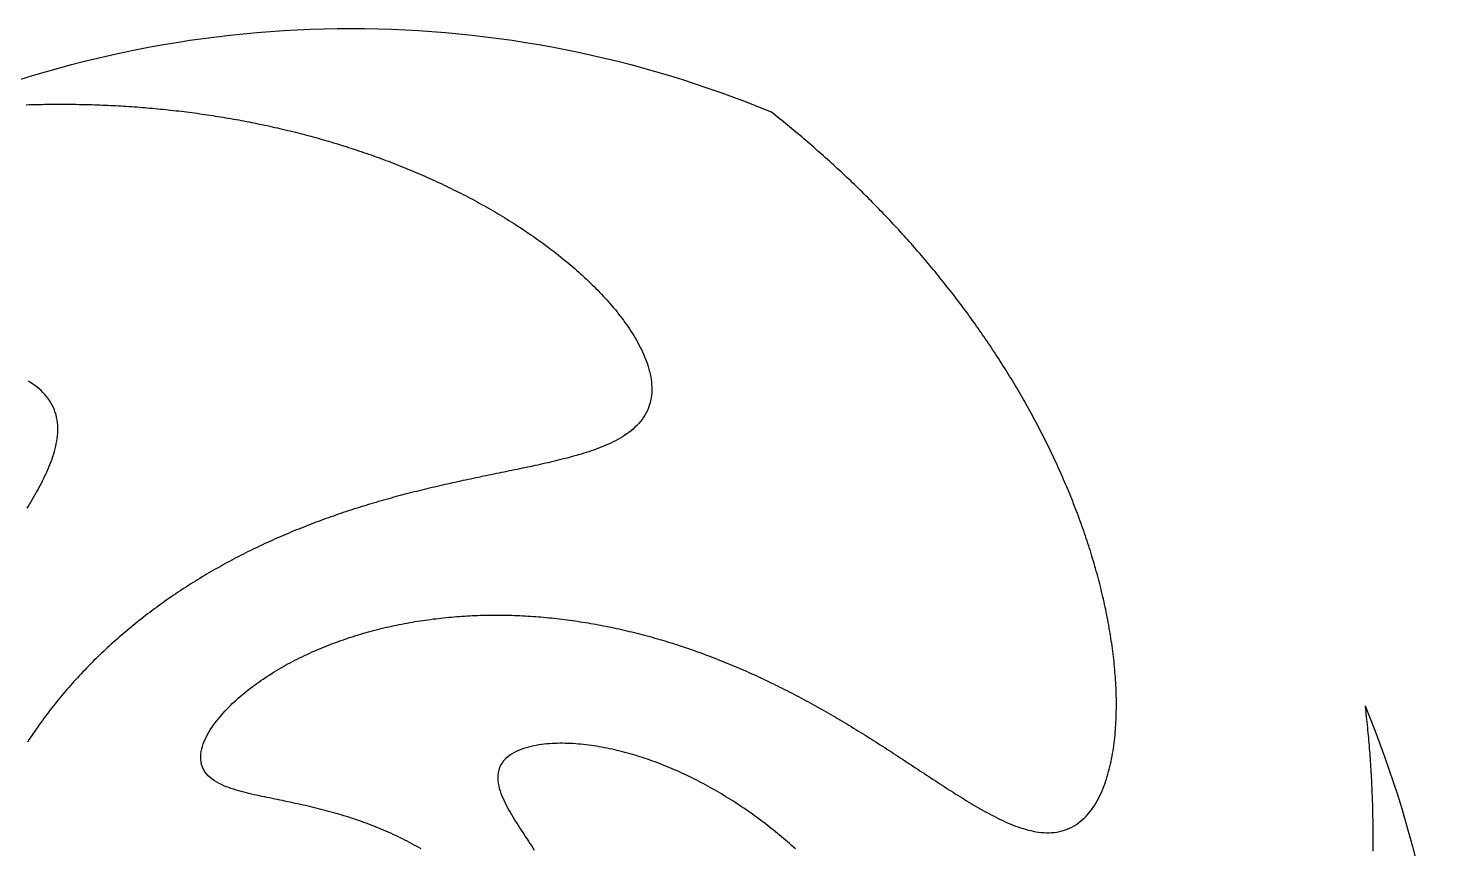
# Model space of a CAD drawing. Extents: x -137 to 137, y -137 to 137.
# Drawn here: x -40.4 to 137.5, y 34.8 to 137.5 of the extents above; entities that cross this region are included whole.
import ezdxf

# ---------------------------------------------------------------- set-up
doc = ezdxf.new("R2010")
doc.units = 0

msp = doc.modelspace()

# ---------------------------------------------------------------- linework, layer by layer
at = {"layer": 'PEC'}
for points in [[(-52.618972, 127.033436, -0.0984914), (0, 137.5, -0.0984914), (52.618972, 127.033436, -0.0984914)], [(127.033436, 52.618972, -0.0984914), (137.5, 0, -0.0984914), (127.033436, -52.618972, -0.0984914)]]:
    msp.add_lwpolyline(points, format="xyb", dxfattribs=at)
for points in [[(-40.702887, 127.93669), (-40.372868, 127.947047), (-40.042824, 127.956593), (-39.712758, 127.965327), (-39.382671, 127.973247), (-39.052566, 127.980353), (-38.722444, 127.986645), (-38.392307, 127.992119), (-38.062158, 127.996772), (-37.731999, 128.000605), (-37.401831, 128.003614), (-37.071656, 128.005801), (-36.741477, 128.007162), (-36.411296, 128.007699), (-36.081114, 128.007409), (-35.750934, 128.006289), (-35.420758, 128.004339), (-35.090588, 128.001556), (-34.760426, 127.99794), (-34.430275, 127.993489), (-34.100135, 127.988202), (-33.77001, 127.982078), (-33.439902, 127.975117), (-33.109812, 127.967314), (-32.779744, 127.95867), (-32.449698, 127.949182), (-32.119678, 127.93885), (-31.789686, 127.927672), (-31.459723, 127.915646), (-31.129792, 127.902773), (-30.799896, 127.889049), (-30.470036, 127.874474), (-30.140215, 127.859046), (-29.810435, 127.842763), (-29.480698, 127.825625), (-29.151007, 127.807629), (-28.821364, 127.788774), (-28.491771, 127.769059), (-28.162231, 127.748484), (-27.832746, 127.727046), (-27.503318, 127.704743), (-27.17395, 127.681575), (-26.844645, 127.65754), (-26.515404, 127.632635), (-26.186229, 127.60686), (-25.857125, 127.580213), (-25.528091, 127.552695), (-25.199133, 127.524303), (-24.870251, 127.495036), (-24.541448, 127.464891), (-24.212727, 127.433866), (-23.88409, 127.401961), (-23.55554, 127.369173), (-23.22708, 127.335504), (-22.898711, 127.300951), (-22.570436, 127.265513), (-22.242259, 127.229188), (-21.914181, 127.191973), (-21.586206, 127.153867), (-21.258335, 127.114867), (-20.930572, 127.074975), (-20.602919, 127.03419), (-20.275378, 126.99251), (-19.947953, 126.949933), (-19.620647, 126.906456), (-19.293461, 126.862077), (-18.966399, 126.816794), (-18.639464, 126.770606), (-18.312657, 126.723517), (-17.985982, 126.675522), (-17.659442, 126.626619), (-17.333039, 126.576807), (-17.006777, 126.526082), (-16.680658, 126.474443), (-16.354686, 126.421887), (-16.028863, 126.368418), (-15.70319, 126.314034), (-15.377673, 126.258732), (-15.052313, 126.20251), (-14.727114, 126.145364), (-14.402079, 126.087293), (-14.077211, 126.028294), (-13.752513, 125.96837), (-13.427986, 125.90752), (-13.103635, 125.845743), (-12.779463, 125.783035), (-12.455473, 125.719392), (-12.131668, 125.654812), (-11.808053, 125.589292), (-11.484628, 125.522836), (-11.161397, 125.455443), (-10.838363, 125.387112), (-10.51553, 125.317838), (-10.192902, 125.247619), (-9.870481, 125.176452), (-9.548272, 125.104332), (-9.226277, 125.031263), (-8.904498, 124.957247), (-8.582939, 124.882281), (-8.261604, 124.806361), (-7.940497, 124.729483), (-7.619621, 124.651645), (-7.298981, 124.572843), (-6.978579, 124.493078), (-6.658416, 124.412355), (-6.338498, 124.33067), (-6.018829, 124.248019), (-5.699411, 124.164398), (-5.38025, 124.079804), (-5.06135, 123.994232), (-4.742712, 123.907686), (-4.42434, 123.820168), (-4.106238, 123.731677), (-3.788409, 123.642206), (-3.470859, 123.551753), (-3.153592, 123.460312), (-2.836612, 123.36788), (-2.519921, 123.274461), (-2.203523, 123.180058), (-1.88742, 123.084668), (-1.571619, 122.988284), (-1.256125, 122.890904), (-0.940941, 122.792522), (-0.626073, 122.693133), (-0.311521, 122.592746), (0.00271, 122.491362), (0.316615, 122.388974), (0.630191, 122.285579), (0.94343, 122.181172), (1.256329, 122.075746), (1.568881, 121.9693), (1.881088, 121.861844), (2.192944, 121.753374), (2.504444, 121.643885), (2.815582, 121.533372), (3.126353, 121.42183), (3.43675, 121.309253), (3.74677, 121.195642), (4.056413, 121.081007), (4.365672, 120.96534), (4.674542, 120.848638), (4.983015, 120.730893), (5.291087, 120.612099), (5.59875, 120.492253), (5.906005, 120.371363), (6.212848, 120.24943), (6.519271, 120.126446), (6.825268, 120.002407), (7.130832, 119.877305), (7.435956, 119.751133), (7.740637, 119.623895), (8.044873, 119.495598), (8.348659, 119.366237), (8.651986, 119.235804), (8.954847, 119.104293), (9.257234, 118.971696), (9.559141, 118.838009), (9.860569, 118.703246), (10.161511, 118.567401), (10.461959, 118.430468), (10.761905, 118.292438), (11.061341, 118.153304), (11.360258, 118.013059), (11.658657, 117.871716), (11.956533, 117.729273), (12.253876, 117.585722), (12.550677, 117.441054), (12.846928, 117.295262), (13.142619, 117.148336), (13.437749, 117.000289), (13.732314, 116.851121), (14.026305, 116.700822), (14.31971, 116.549385), (14.61252, 116.396799), (14.904724, 116.243057), (15.196322, 116.088168), (15.487309, 115.932134), (15.777673, 115.774945), (16.067404, 115.61659), (16.356489, 115.457061), (16.644917, 115.296348), (16.932691, 115.134464), (17.219801, 114.971406), (17.506235, 114.807165), (17.791981, 114.641728), (18.077025, 114.475085), (18.361357, 114.30723), (18.644978, 114.138177), (18.927877, 113.967918), (19.210039, 113.796441), (19.49145, 113.623733), (19.772094, 113.449783), (20.051967, 113.274594), (20.331065, 113.098174), (20.609372, 112.920509), (20.886872, 112.741585), (21.163549, 112.561391), (21.439386, 112.379915), (21.714387, 112.197173), (21.988535, 112.013156), (22.261813, 111.827848), (22.534202, 111.641235), (22.805681, 111.453302), (23.076249, 111.264059), (23.345894, 111.073503), (23.614596, 110.88162), (23.882332, 110.688392), (24.149082, 110.493804), (24.414833, 110.297855), (24.679581, 110.100552), (24.9433, 109.901876), (25.205966, 109.70181), (25.467553, 109.500335), (25.728046, 109.297448), (25.987438, 109.093156), (26.245702, 108.887439), (26.502808, 108.680277), (26.758727, 108.471649), (27.013442, 108.261554), (27.266942, 108.049994), (27.519193, 107.836947), (27.770161, 107.622389), (28.01981, 107.406299), (28.26813, 107.188683), (28.515094, 106.969529), (28.760664, 106.748814), (29.004797, 106.52651), (29.247458, 106.302601), (29.488634, 106.077093), (29.728281, 105.849962), (29.966353, 105.621179), (30.202798, 105.390716), (30.437593, 105.158572), (30.6707, 104.924733), (30.902062, 104.689167), (31.131619, 104.451842), (31.359327, 104.212742), (31.58515, 103.971862), (31.809021, 103.729166), (32.030869, 103.48462), (32.250632, 103.238198), (32.468266, 102.989894), (32.683691, 102.739672), (32.89682, 102.48749), (33.107575, 102.233322), (33.315897, 101.977156), (33.521685, 101.71895), (33.724831, 101.45866), (33.925245, 101.196261), (34.122837, 100.93173), (34.317476, 100.66502), (34.50903, 100.396085), (34.697394, 100.124906), (34.882425, 99.851443), (35.063958, 99.575646), (35.241837, 99.297477), (35.415908, 99.016911), (35.585972, 98.733898), (35.751816, 98.448392), (35.913252, 98.160371), (36.070036, 97.869791), (36.2219, 97.576611), (36.368594, 97.28081), (36.509816, 96.982359), (36.64523, 96.681229), (36.774508, 96.377414), (36.897266, 96.070907), (37.013081, 95.761711), (37.121527, 95.449856), (37.222114, 95.135378), (37.314316, 94.818341), (37.397584, 94.498844), (37.471306, 94.17701), (37.534844, 93.853014), (37.587515, 93.527077), (37.6286, 93.19948), (37.65736, 92.870573), (37.673031, 92.540787), (37.674854, 92.210635), (37.662087, 91.880729), (37.634034, 91.551772), (37.590071, 91.224564), (37.529683, 90.899988), (37.452491, 90.578995), (37.358293, 90.262577), (37.247071, 89.951735), (37.119021, 89.647439), (36.974542, 89.350591), (36.814224, 89.061988), (36.638828, 88.782289), (36.449238, 88.512007), (36.246444, 88.251482), (36.031461, 88.000917), (35.805353, 87.76034), (35.569126, 87.529686), (35.323784, 87.308749), (35.070242, 87.097267), (34.809355, 86.894912), (34.541928, 86.70128), (34.268641, 86.516008), (33.990165, 86.338625), (33.707052, 86.16874), (33.419803, 86.005943), (33.128896, 85.849773), (32.834698, 85.699894), (32.537578, 85.555892), (32.237858, 85.417383), (31.935782, 85.284088), (31.631618, 85.155627), (31.325585, 85.031683), (31.017848, 84.912034), (30.708592, 84.796363), (30.39798, 84.684384), (30.086123, 84.575923), (29.773138, 84.470758), (29.45916, 84.368597), (29.144264, 84.2693), (28.82852, 84.172732), (28.512033, 84.078629), (28.194868, 83.986835), (27.877071, 83.897255), (27.558694, 83.809757), (27.239815, 83.724106), (26.920468, 83.640219), (26.600679, 83.558029), (26.280492, 83.477407), (25.959961, 83.39816), (25.639107, 83.320237), (25.317944, 83.243589), (24.996504, 83.168118), (24.67483, 83.093645), (24.352936, 83.020132), (24.030832, 82.947547), (23.708531, 82.875836), (23.386076, 82.804826), (23.063477, 82.734471), (22.74074, 82.66475), (22.41787, 82.595646), (22.094896, 82.527035), (21.771838, 82.458819), (21.448699, 82.390985), (21.125482, 82.323524), (20.802193, 82.256411), (20.478862, 82.1895), (20.155497, 82.122753), (19.832099, 82.056164), (19.50867, 81.98973), (19.185215, 81.923421), (18.861762, 81.8571), (18.538316, 81.790748), (18.214876, 81.724366), (17.891442, 81.657954), (17.568018, 81.591493), (17.244631, 81.524853), (16.921285, 81.458016), (16.597978, 81.390987), (16.274711, 81.323769), (15.951483, 81.256362), (15.628318, 81.188653), (15.305225, 81.120602), (14.982202, 81.052217), (14.659249, 80.983503), (14.336365, 80.914467), (14.013561, 80.845062), (13.690857, 80.775189), (13.368253, 80.704855), (13.045748, 80.634068), (12.723342, 80.562836), (12.401033, 80.491163), (12.078843, 80.418957), (11.756782, 80.346176), (11.43485, 80.27283), (11.113045, 80.198928), (10.791366, 80.124479), (10.469814, 80.049481), (10.148415, 79.973833), (9.827174, 79.897518), (9.506089, 79.820546), (9.18516, 79.742927), (8.864386, 79.664671), (8.543769, 79.585775), (8.223333, 79.506144), (7.903085, 79.425764), (7.583023, 79.344645), (7.263147, 79.262797), (6.943455, 79.18023), (6.623948, 79.096951), (6.30465, 79.012876), (5.98557, 78.927977), (5.666707, 78.842266), (5.348061, 78.755752), (5.029631, 78.668445), (4.711416, 78.580356), (4.393432, 78.491441), (4.075698, 78.401635), (3.758214, 78.310949), (3.44098, 78.219394), (3.123995, 78.126979), (2.807259, 78.033715), (2.490774, 77.9396), (2.174569, 77.844553), (1.858647, 77.748564), (1.54301, 77.651645), (1.227658, 77.553805), (0.912589, 77.455054), (0.597804, 77.355403), (0.283314, 77.254824), (-0.030856, 77.15325), (-0.344705, 77.05069), (-0.658233, 76.947153), (-0.971441, 76.842648), (-1.284327, 76.737187), (-1.596892, 76.630778), (-1.909118, 76.523375), (-2.220984, 76.414934), (-2.532491, 76.305466), (-2.843638, 76.194979), (-3.154425, 76.083483), (-3.464852, 75.970988), (-3.774918, 75.857502), (-4.084601, 75.742975), (-4.393885, 75.627374), (-4.702768, 75.510707), (-5.01125, 75.392985), (-5.319331, 75.274216), (-5.62701, 75.154409), (-5.934286, 75.033574), (-6.241139, 74.911665), (-6.547549, 74.78865), (-6.853516, 74.664537), (-7.159039, 74.539334), (-7.464117, 74.41305), (-7.768748, 74.285695), (-8.072933, 74.157275), (-8.376655, 74.027766), (-8.679891, 73.89712), (-8.982638, 73.765347), (-9.284895, 73.632455), (-9.586662, 73.498451), (-9.887936, 73.363345), (-10.188717, 73.227143), (-10.488996, 73.08984), (-10.788744, 72.95138), (-11.087957, 72.811767), (-11.386632, 72.671009), (-11.684769, 72.529112), (-11.982364, 72.386086), (-12.279418, 72.241937), (-12.575928, 72.096671), (-12.871865, 71.950242), (-13.167217, 71.802639), (-13.461983, 71.653867), (-13.75616, 71.503934), (-14.049746, 71.352848), (-14.342739, 71.200615), (-14.635138, 71.047243), (-14.926928, 70.892716), (-15.218084, 70.736998), (-15.508601, 70.580092), (-15.798478, 70.422006), (-16.087712, 70.262746), (-16.376301, 70.10232), (-16.664242, 69.940734), (-16.951531, 69.777993), (-17.238142, 69.614059), (-17.524061, 69.448923), (-17.809287, 69.282592), (-18.093816, 69.115071), (-18.377645, 68.946367), (-18.660771, 68.776486), (-18.943192, 68.605435), (-19.224896, 68.433207), (-19.505856, 68.259767), (-19.786068, 68.085121), (-20.065527, 67.909273), (-20.34423, 67.73223), (-20.622174, 67.553996), (-20.899355, 67.374579), (-21.17577, 67.193984), (-21.451398, 67.012189), (-21.72622, 66.829179), (-22.000233, 66.64496), (-22.273433, 66.459537), (-22.545815, 66.272915), (-22.817376, 66.085099), (-23.08811, 65.896095), (-23.358013, 65.705905), (-23.627059, 65.514504), (-23.895237, 65.321889), (-24.162543, 65.128066), (-24.428972, 64.933038), (-24.694518, 64.736812), (-24.959178, 64.539391), (-25.222947, 64.340781), (-25.485958, 64.141168), (-25.748544, 63.940997), (-26.01062, 63.740158), (-26.272019, 63.538439), (-26.532458, 63.335484), (-26.79138, 63.130596), (-27.048623, 62.923604), (-27.304893, 62.715408), (-27.560185, 62.506013), (-27.814493, 62.295426), (-28.067806, 62.083641), (-28.320112, 61.870659), (-28.571405, 61.656483), (-28.821679, 61.441116), (-29.070921, 61.224556), (-29.319121, 61.006803), (-29.566273, 60.78786), (-29.812368, 60.56773), (-30.057394, 60.346411), (-30.301342, 60.123905), (-30.544205, 59.900214), (-30.785973, 59.675341), (-31.026635, 59.449284), (-31.266182, 59.222046), (-31.504606, 58.99363), (-31.741897, 58.764037), (-31.978043, 58.533267), (-32.213036, 58.301323), (-32.446867, 58.068207), (-32.679526, 57.833922), (-32.911002, 57.598467), (-33.141285, 57.361846), (-33.370366, 57.124061), (-33.598234, 56.885114), (-33.82488, 56.645007), (-34.050293, 56.403741), (-34.274463, 56.161321), (-34.497379, 55.917747), (-34.719032, 55.673023), (-34.939409, 55.42715), (-35.158502, 55.180132), (-35.3763, 54.93197), (-35.592791, 54.682669), (-35.807965, 54.432229), (-36.021811, 54.180654), (-36.234318, 53.927948), (-36.445476, 53.674113), (-36.655271, 53.419151), (-36.863694, 53.163066), (-37.070735, 52.905862), (-37.27638, 52.64754), (-37.480616, 52.388104), (-37.683436, 52.127558), (-37.884827, 51.865907), (-38.084775, 51.603151), (-38.283267, 51.339293), (-38.480296, 51.074342), (-38.675847, 50.808298), (-38.869904, 50.541162), (-39.06246, 50.272942), (-39.253503, 50.003642), (-39.443017, 49.733264), (-39.630986, 49.46181), (-39.817405, 49.189288), (-40.002258, 48.915703), (-40.185528, 48.641054), (-40.367202, 48.365347), (-40.547273, 48.088591)], [(8.780567, 34.713697), (8.494392, 34.878388), (8.206862, 35.040703), (7.918035, 35.200697), (7.62792, 35.358346), (7.33653, 35.513623), (7.043911, 35.666573), (6.750106, 35.817232), (6.455123, 35.965572), (6.158974, 36.111569), (5.86172, 36.255303), (5.563384, 36.396778), (5.263973, 36.535964), (4.963509, 36.672861), (4.662052, 36.807559), (4.359614, 36.940037), (4.056198, 37.070262), (3.751848, 37.198287), (3.446605, 37.324171), (3.140474, 37.447878), (2.833465, 37.569389), (2.525637, 37.688811), (2.217006, 37.806143), (1.907575, 37.921347), (1.597376, 38.034466), (1.286455, 38.145589), (0.974815, 38.254677), (0.662465, 38.361712), (0.349459, 38.466819), (0.035812, 38.569995), (-0.278476, 38.671199), (-0.593366, 38.770517), (-0.908824, 38.868016), (-1.224851, 38.963656), (-1.541428, 39.057459), (-1.858505, 39.149555), (-2.176081, 39.239915), (-2.494151, 39.328526), (-2.812661, 39.415539), (-3.131604, 39.50095), (-3.45098, 39.584729), (-3.77074, 39.667029), (-4.090871, 39.747875), (-4.411374, 39.827232), (-4.732205, 39.905252), (-5.053348, 39.981981), (-5.374804, 40.057387), (-5.69653, 40.131633), (-6.018509, 40.20477), (-6.340744, 40.276777), (-6.663187, 40.347845), (-6.985827, 40.418008), (-7.308661, 40.487279), (-7.63164, 40.555871), (-7.954759, 40.623795), (-8.278001, 40.691135), (-8.601323, 40.758093), (-8.924724, 40.824665), (-9.24816, 40.891065), (-9.571608, 40.957406), (-9.895053, 41.023765), (-10.218439, 41.090412), (-10.541755, 41.157396), (-10.864943, 41.224995), (-11.18797, 41.293357), (-11.51079, 41.362691), (-11.833336, 41.433289), (-12.155563, 41.505328), (-12.477375, 41.579196), (-12.798712, 41.655107), (-13.119446, 41.73352), (-13.439485, 41.814726), (-13.758659, 41.899267), (-14.07682, 41.98754), (-14.393733, 42.08019), (-14.709162, 42.177773), (-15.022772, 42.281045), (-15.334168, 42.390809), (-15.642861, 42.507955), (-15.9482, 42.633573), (-16.249402, 42.768802), (-16.545438, 42.914982), (-16.834989, 43.073606), (-17.116381, 43.24627), (-17.387493, 43.434643), (-17.645654, 43.640381), (-17.887616, 43.864917), (-18.109598, 44.109192), (-18.307497, 44.373327), (-18.477303, 44.656319), (-18.615694, 44.955918), (-18.720612, 45.268816), (-18.791584, 45.591126), (-18.829661, 45.918973), (-18.837033, 46.248964), (-18.816523, 46.57842), (-18.771156, 46.905399), (-18.703855, 47.228593), (-18.617285, 47.547178), (-18.513794, 47.860685), (-18.395412, 48.168884), (-18.263867, 48.471706), (-18.120622, 48.769176), (-17.966939, 49.061394), (-17.803874, 49.348484), (-17.632329, 49.630592), (-17.453098, 49.907883), (-17.266835, 50.180501), (-17.074139, 50.448612), (-16.875504, 50.712354), (-16.671381, 50.971873), (-16.46216, 51.2273), (-16.248182, 51.478757), (-16.029761, 51.726365), (-15.807165, 51.970227), (-15.580645, 52.210448), (-15.35042, 52.447122), (-15.116689, 52.680334), (-14.879641, 52.910175), (-14.639429, 53.136706), (-14.396222, 53.36002), (-14.150137, 53.580158), (-13.901325, 53.797209), (-13.649883, 54.011208), (-13.395933, 54.222226), (-13.139576, 54.430311), (-12.880894, 54.635501), (-12.619996, 54.837865), (-12.35694, 55.037417), (-12.091822, 55.234219), (-11.824707, 55.428304), (-11.555656, 55.619696), (-11.284751, 55.808454), (-11.012034, 55.994584), (-10.73757, 56.17813), (-10.461422, 56.35913), (-10.183623, 56.537588), (-9.904238, 56.713553), (-9.62331, 56.887043), (-9.340875, 57.058069), (-9.056992, 57.226679), (-8.771688, 57.392876), (-8.485004, 57.556679), (-8.196988, 57.71813), (-7.907664, 57.877225), (-7.617069, 58.033987), (-7.325247, 58.188451), (-7.032217, 58.340612), (-6.738014, 58.490492), (-6.442676, 58.638124), (-6.146222, 58.783501), (-5.848682, 58.926642), (-5.550091, 59.067579), (-5.250466, 59.206304), (-4.949835, 59.342834), (-4.64823, 59.4772), (-4.345668, 59.609395), (-4.042171, 59.739431), (-3.73777, 59.867336), (-3.432484, 59.993112), (-3.126329, 60.11676), (-2.819334, 60.238307), (-2.511519, 60.357764), (-2.202899, 60.475123), (-1.893498, 60.590408), (-1.583338, 60.703636), (-1.272432, 60.814797), (-0.9608, 60.923909), (-0.648465, 61.030991), (-0.33544, 61.13604), (-0.021743, 61.239062), (0.292606, 61.340078), (0.607592, 61.439093), (0.9232, 61.536105), (1.239412, 61.63113), (1.556209, 61.724183), (1.873581, 61.815259), (2.191511, 61.904367), (2.509981, 61.991525), (2.828978, 62.076735), (3.148489, 62.159997), (3.468497, 62.241326), (3.788988, 62.320734), (4.109949, 62.398216), (4.431367, 62.473783), (4.753226, 62.547449), (5.075513, 62.619216), (5.398217, 62.689085), (5.721324, 62.757069), (6.04482, 62.823179), (6.368693, 62.887412), (6.692931, 62.949776), (7.017521, 63.010283), (7.342451, 63.068938), (7.667709, 63.125742), (7.993284, 63.180704), (8.319163, 63.233835), (8.645334, 63.285136), (8.971788, 63.334612), (9.298512, 63.382272), (9.625494, 63.428124), (9.952724, 63.472169), (10.280192, 63.514415), (10.607886, 63.554869), (10.935795, 63.593538), (11.26391, 63.630423), (11.592219, 63.665534), (11.920713, 63.698877), (12.249381, 63.730456), (12.578213, 63.760276), (12.907199, 63.788345), (13.23633, 63.814669), (13.565595, 63.839252), (13.894985, 63.862099), (14.22449, 63.883218), (14.554101, 63.902615), (14.883809, 63.920293), (15.213605, 63.936259), (15.543478, 63.950519), (15.873421, 63.963079), (16.203423, 63.973944), (16.533477, 63.98312), (16.863574, 63.990611), (17.193704, 63.996425), (17.52386, 64.000567), (17.854032, 64.003042), (18.184212, 64.003854), (18.514393, 64.003012), (18.844565, 64.000521), (19.174721, 63.996385), (19.504852, 63.990608), (19.83495, 63.983201), (20.165008, 63.974166), (20.495017, 63.963509), (20.824971, 63.951233), (21.15486, 63.93735), (21.484678, 63.921863), (21.814417, 63.904773), (22.14407, 63.886089), (22.473629, 63.865821), (22.803086, 63.84397), (23.132436, 63.820539), (23.461669, 63.795537), (23.79078, 63.768974), (24.119762, 63.74085), (24.448607, 63.711168), (24.777308, 63.67994), (25.10586, 63.647172), (25.434254, 63.612867), (25.762475, 63.576934), (26.090366, 63.538119), (26.41799, 63.497104), (26.745431, 63.454651), (27.072737, 63.411163), (27.399936, 63.366882), (27.727034, 63.321863), (28.053943, 63.275489), (28.38064, 63.227645), (28.707118, 63.178329), (29.03337, 63.127541), (29.359389, 63.075281), (29.68517, 63.02155), (30.010704, 62.966348), (30.335988, 62.90969), (30.661021, 62.851608), (30.985796, 62.792102), (31.310307, 62.73117), (31.634547, 62.668813), (31.958509, 62.605028), (32.282187, 62.539816), (32.605573, 62.473176), (32.92867, 62.405142), (33.251473, 62.335732), (33.573978, 62.264946), (33.896177, 62.192781), (34.218063, 62.119236), (34.539631, 62.044309), (34.860873, 61.967998), (35.181785, 61.89031), (35.502372, 61.81129), (35.822629, 61.730943), (36.142549, 61.649267), (36.462126, 61.566259), (36.781353, 61.481916), (37.100225, 61.396237), (37.418733, 61.309218), (37.736881, 61.220888), (38.054671, 61.131282), (38.372098, 61.040397), (38.689155, 60.94823), (39.005835, 60.854778), (39.322133, 60.760037), (39.638041, 60.664006), (39.953555, 60.566687), (40.268684, 60.468131), (40.583428, 60.368348), (40.897778, 60.267335), (41.211729, 60.165088), (41.525275, 60.061602), (41.838408, 59.956875), (42.151121, 59.850903), (42.463421, 59.743717), (42.775316, 59.635358), (43.086798, 59.525821), (43.397863, 59.415101), (43.708503, 59.303196), (44.018711, 59.190099), (44.32848, 59.075807), (44.63781, 58.96033), (44.946717, 58.843726), (45.255198, 58.725999), (45.563245, 58.607143), (45.870852, 58.487152), (46.178013, 58.366023), (46.48472, 58.24375), (46.790969, 58.120333), (47.096778, 57.995832), (47.40215, 57.870261), (47.707077, 57.743615), (48.011554, 57.615889), (48.315573, 57.487078), (48.619128, 57.357176), (48.922211, 57.226178), (49.224842, 57.094139), (49.527029, 56.961086), (49.828765, 56.827015), (50.130044, 56.691918), (50.430858, 56.55579), (50.731201, 56.418624), (51.031065, 56.280416), (51.330471, 56.141218), (51.62943, 56.001064), (51.927937, 55.859948), (52.225983, 55.717862), (52.523562, 55.5748), (52.820667, 55.430756), (53.117291, 55.285725), (53.413461, 55.139768), (53.709187, 54.992913), (54.004461, 54.845153), (54.299277, 54.696481), (54.593628, 54.546889), (54.887506, 54.396372), (55.180909, 54.244931), (55.473872, 54.092638), (55.766397, 53.939507), (56.058477, 53.78553), (56.350106, 53.630699), (56.641276, 53.475007), (56.93198, 53.318447), (57.222229, 53.161044), (57.512058, 53.002869), (57.80146, 52.843915), (58.090429, 52.684175), (58.378959, 52.523643), (58.667041, 52.362309), (58.954672, 52.200172), (59.241891, 52.037306), (59.528708, 51.873733), (59.815115, 51.709445), (60.101108, 51.544434), (60.386677, 51.378693), (60.671817, 51.212214), (60.956553, 51.045045), (61.240916, 50.877243), (61.524901, 50.708801), (61.8085, 50.53971), (62.091707, 50.369964), (62.374514, 50.199553), (62.65694, 50.02851), (62.939029, 49.856911), (63.220774, 49.68475), (63.502171, 49.51202), (63.783213, 49.338713), (64.063894, 49.164821), (64.344233, 48.990379), (64.624278, 48.815465), (64.904024, 48.640073), (65.183466, 48.464197), (65.462597, 48.287829), (65.741412, 48.110961), (66.019949, 47.933655), (66.298244, 47.755971), (66.576293, 47.577901), (66.85409, 47.399439), (67.131631, 47.220578), (67.408917, 47.041323), (67.68601, 46.86177), (67.962924, 46.681939), (68.239653, 46.501825), (68.516195, 46.321424), (68.792545, 46.140729), (69.068742, 45.9598), (69.344836, 45.778714), (69.620823, 45.597465), (69.896702, 45.416051), (70.17247, 45.234469), (70.448149, 45.052752), (70.723808, 44.871005), (70.999451, 44.689232), (71.275076, 44.507434), (71.550685, 44.325609), (71.826297, 44.143792), (72.10199, 43.962095), (72.37777, 43.780531), (72.653639, 43.599103), (72.929601, 43.417816), (73.205692, 43.236724), (73.481984, 43.055942), (73.758487, 42.87548), (74.035204, 42.695347), (74.312143, 42.515557), (74.589379, 42.336224), (74.866959, 42.157424), (75.144893, 41.979175), (75.42319, 41.801493), (75.701888, 41.624441), (75.981078, 41.448166), (76.260778, 41.272702), (76.541004, 41.098078), (76.821783, 40.924344), (77.103214, 40.751671), (77.385335, 40.580126), (77.668167, 40.409755), (77.95174, 40.240621), (78.23616, 40.072916), (78.521474, 39.906736), (78.807709, 39.742148), (79.094912, 39.579255), (79.383196, 39.418283), (79.672606, 39.259344), (79.963176, 39.102537), (80.254989, 38.948054), (80.548144, 38.796136), (80.842684, 38.64692), (81.138662, 38.500577), (81.436195, 38.357424), (81.735344, 38.217679), (82.036155, 38.081549), (82.338733, 37.949393), (82.64315, 37.821533), (82.949448, 37.698247), (83.257711, 37.579961), (83.568001, 37.467101), (83.88034, 37.360045), (84.194782, 37.259338), (84.511342, 37.165502), (84.829999, 37.079057), (85.150736, 37.00069), (85.473475, 36.931028), (85.798099, 36.870774), (86.124452, 36.820729), (86.452295, 36.781636), (86.78133, 36.754372), (87.111167, 36.739752), (87.441322, 36.738632), (87.771212, 36.75184), (88.100149, 36.780133), (88.427341, 36.824216), (88.751911, 36.884638), (89.072904, 36.961828), (89.389329, 37.056005), (89.70018, 37.167201), (90.004487, 37.295225), (90.301347, 37.439679), (90.58996, 37.599981), (90.869656, 37.77538), (91.13991, 37.96501), (91.400347, 38.167916), (91.650734, 38.383105), (91.890974, 38.60957), (92.121081, 38.846328), (92.341168, 39.092431), (92.551421, 39.34699), (92.752087, 39.609177), (92.943446, 39.878233), (93.125815, 40.153464), (93.299519, 40.434246), (93.464891, 40.720017), (93.622273, 41.010265), (93.771982, 41.304546), (93.914346, 41.602451), (94.049679, 41.903616), (94.178259, 42.207726), (94.300386, 42.514486), (94.416324, 42.823638), (94.526312, 43.134957), (94.630609, 43.448229), (94.729436, 43.763269), (94.822989, 44.079917), (94.911486, 44.398014), (94.995122, 44.717425), (95.074046, 45.038032), (95.148442, 45.359721), (95.218482, 45.682386), (95.284285, 46.005942), (95.345996, 46.330304), (95.403765, 46.655391), (95.457709, 46.981134), (95.507922, 47.307474), (95.554532, 47.634348), (95.597662, 47.961699), (95.63738, 48.289482), (95.673778, 48.61765), (95.706964, 48.946159), (95.737031, 49.274967), (95.764026, 49.604043), (95.78803, 49.93335), (95.809134, 50.262856), (95.827413, 50.59253), (95.8429, 50.922348), (95.855662, 51.252282), (95.865776, 51.582308), (95.87331, 51.912403), (95.878284, 52.242547), (95.880752, 52.572718), (95.880778, 52.9029), (95.878424, 53.233072), (95.873714, 53.56322), (95.866677, 53.893326), (95.857369, 54.223376), (95.845844, 54.553356), (95.832141, 54.883253), (95.816266, 55.213052), (95.798262, 55.542742), (95.778177, 55.872312), (95.756056, 56.201752), (95.731913, 56.531049), (95.705762, 56.860193), (95.677644, 57.189175), (95.647599, 57.517987), (95.615665, 57.846621), (95.581841, 58.175065), (95.546147, 58.503311), (95.508621, 58.831353), (95.469296, 59.159185), (95.428203, 59.486799), (95.385337, 59.814186), (95.340718, 60.141339), (95.294378, 60.468252), (95.246346, 60.794922), (95.19665, 61.121342), (95.145285, 61.447503), (95.092264, 61.7734), (95.037616, 62.099028), (94.981368, 62.424383), (94.923545, 62.749462), (94.864146, 63.074257), (94.803175, 63.39876), (94.740658, 63.722969), (94.676618, 64.046881), (94.611078, 64.370492), (94.54405, 64.693799), (94.475524, 65.016791), (94.40552, 65.339466), (94.334061, 65.661822), (94.261167, 65.983857), (94.186856, 66.305568), (94.111122, 66.626946), (94.03397, 66.947988), (93.955421, 67.26869), (93.875494, 67.589052), (93.794206, 67.909071), (93.711569, 68.228744), (93.627571, 68.548062), (93.542228, 68.867024), (93.455555, 69.185627), (93.367571, 69.50387), (93.278291, 69.821752), (93.187718, 70.139268), (93.095845, 70.45641), (93.002688, 70.773178), (92.908262, 71.089569), (92.812582, 71.405584), (92.715663, 71.721221), (92.617502, 72.036474), (92.518096, 72.351336), (92.417461, 72.665808), (92.315609, 72.979888), (92.212554, 73.293575), (92.108309, 73.606869), (92.002872, 73.919763), (91.89624, 74.232252), (91.788425, 74.544336), (91.679441, 74.856012), (91.569299, 75.167282), (91.458012, 75.478144), (91.345579, 75.788593), (91.231995, 76.098623), (91.117272, 76.408233), (91.001421, 76.717423), (90.884453, 77.026193), (90.766379, 77.334541), (90.647204, 77.642465), (90.52692, 77.949957), (90.405534, 78.257017), (90.283058, 78.563643), (90.159503, 78.869836), (90.034877, 79.175595), (89.909191, 79.480919), (89.782434, 79.7858), (89.654612, 80.090237), (89.525735, 80.394228), (89.395811, 80.697773), (89.26485, 81.000872), (89.132862, 81.303526), (88.999845, 81.605728), (88.865796, 81.907474), (88.730723, 82.208764), (88.594634, 82.509596), (88.457539, 82.80997), (88.319446, 83.109887), (88.180361, 83.409346), (88.040278, 83.708339), (87.899201, 84.006864), (87.757137, 84.304921), (87.614095, 84.602509), (87.470083, 84.899629), (87.325107, 85.196281), (87.179171, 85.492461), (87.03227, 85.788163), (86.884409, 86.083387), (86.735596, 86.378132), (86.585838, 86.672398), (86.435143, 86.966185), (86.283517, 87.259494), (86.130959, 87.552318), (85.977468, 87.844654), (85.82305, 88.136501), (85.667711, 88.42786), (85.511459, 88.71873), (85.3543, 89.009111), (85.196241, 89.299003), (85.037277, 89.588399), (84.87741, 89.877298), (84.716646, 90.165699), (84.554992, 90.453602), (84.392453, 90.741006), (84.229036, 91.027911), (84.064745, 91.314318), (83.899579, 91.600219), (83.733537, 91.885614), (83.566627, 92.170502), (83.398855, 92.454883), (83.230225, 92.738756), (83.060743, 93.022121), (82.890414, 93.304978), (82.719236, 93.587322), (82.54721, 93.86915), (82.374343, 94.150463), (82.200638, 94.431259), (82.026102, 94.71154), (81.85074, 94.991304), (81.674556, 95.270552), (81.497548, 95.549278), (81.319718, 95.82748), (81.141072, 96.105159), (80.961613, 96.382313), (80.781348, 96.658944), (80.600279, 96.935049), (80.418414, 97.21063), (80.235749, 97.485682), (80.052288, 97.760203), (79.868033, 98.034193), (79.682991, 98.307651), (79.497164, 98.580576), (79.310558, 98.85297), (79.123176, 99.124831), (78.935021, 99.396156), (78.746092, 99.666944), (78.556394, 99.937192), (78.365929, 100.206902), (78.174703, 100.476072), (77.982719, 100.744703), (77.789983, 101.012793), (77.596495, 101.280342), (77.402257, 101.547347), (77.207271, 101.813806), (77.011541, 102.079719), (76.815071, 102.345086), (76.617865, 102.609906), (76.419926, 102.87418), (76.221259, 103.137906), (76.021864, 103.401081), (75.821742, 103.663705), (75.620897, 103.925776), (75.419333, 104.187295), (75.217054, 104.44826), (75.014063, 104.708673), (74.810363, 104.968531), (74.605957, 105.227834), (74.400845, 105.48658), (74.195031, 105.744767), (73.988519, 106.002396), (73.781311, 106.259466), (73.573411, 106.515976), (73.364822, 106.771926), (73.155547, 107.027316), (72.945587, 107.282144), (72.734945, 107.536407), (72.523625, 107.790107), (72.311628, 108.043242), (72.098958, 108.295812), (71.885619, 108.547817), (71.671613, 108.799256), (71.456943, 109.050127), (71.24161, 109.300431), (71.025617, 109.550165), (70.808968, 109.79933), (70.591664, 110.047924), (70.37371, 110.295948), (70.155108, 110.543401), (69.93586, 110.790282), (69.715968, 111.036591), (69.495436, 111.282326), (69.274267, 111.527487), (69.052461, 111.772073), (68.830023, 112.016084), (68.606955, 112.259519), (68.38326, 112.502378), (68.15894, 112.74466), (67.933998, 112.986364), (67.708436, 113.227491), (67.482257, 113.468038), (67.255464, 113.708007), (67.028058, 113.947395), (66.800043, 114.186202), (66.571421, 114.424429), (66.342194, 114.662074), (66.112367, 114.899138), (65.88194, 115.135619), (65.650916, 115.371517), (65.419297, 115.606831), (65.187086, 115.841561), (64.954286, 116.075706), (64.720898, 116.309266), (64.486927, 116.542241), (64.252374, 116.774631), (64.017241, 117.006434), (63.781532, 117.237651), (63.545247, 117.468279), (63.30839, 117.698319), (63.070961, 117.927771), (62.832966, 118.156634), (62.594407, 118.384909), (62.355286, 118.612595), (62.115604, 118.839691), (61.875364, 119.066197), (61.634569, 119.292112), (61.393219, 119.517435), (61.151318, 119.742165), (60.908869, 119.966305), (60.665875, 120.189854), (60.422339, 120.412811), (60.17826, 120.635175), (59.933643, 120.856946), (59.688487, 121.078122), (59.442796, 121.298703), (59.196573, 121.518689), (58.949821, 121.738083), (58.702543, 121.956883), (58.454741, 122.175089), (58.206415, 122.3927), (57.957567, 122.609714), (57.708201, 122.82613), (57.458316, 123.041949), (57.207919, 123.257173), (56.957011, 123.471801), (56.705596, 123.685835), (56.453673, 123.899271), (56.201245, 124.112109), (55.948314, 124.324349), (55.694881, 124.53599), (55.440884, 124.746953), (55.186123, 124.956993), (54.930763, 125.166304), (54.674943, 125.375053), (54.418754, 125.583349), (54.162261, 125.791271), (53.905512, 125.998876), (53.648544, 126.206211), (53.391385, 126.413308), (53.134058, 126.620197), (52.876582, 126.8269), (52.618972, 127.033436)], [(-40.580126, 77.385335), (-40.409755, 77.668167), (-40.240621, 77.95174), (-40.072916, 78.23616), (-39.906736, 78.521474), (-39.742148, 78.807709), (-39.579255, 79.094912), (-39.418283, 79.383196), (-39.259344, 79.672606), (-39.102537, 79.963176), (-38.948054, 80.254989), (-38.796136, 80.548144), (-38.64692, 80.842684), (-38.500577, 81.138662), (-38.357424, 81.436195), (-38.217679, 81.735344), (-38.081549, 82.036155), (-37.949393, 82.338733), (-37.821533, 82.64315), (-37.698247, 82.949448), (-37.579961, 83.257711), (-37.467101, 83.568001), (-37.360045, 83.88034), (-37.259338, 84.194782), (-37.165502, 84.511342), (-37.079057, 84.829999), (-37.00069, 85.150736), (-36.931028, 85.473475), (-36.870774, 85.798099), (-36.820729, 86.124452), (-36.781636, 86.452295), (-36.754372, 86.78133), (-36.739752, 87.111167), (-36.738632, 87.441322), (-36.75184, 87.771212), (-36.780133, 88.100149), (-36.824216, 88.427341), (-36.884638, 88.751911), (-36.961828, 89.072904), (-37.056005, 89.389329), (-37.167201, 89.70018), (-37.295225, 90.004487), (-37.439679, 90.301347), (-37.599981, 90.58996), (-37.77538, 90.869656), (-37.96501, 91.13991), (-38.167916, 91.400347), (-38.383105, 91.650734), (-38.60957, 91.890974), (-38.846328, 92.121081), (-39.092431, 92.341168), (-39.34699, 92.551421), (-39.609177, 92.752087), (-39.878233, 92.943446), (-40.153464, 93.125815), (-40.434246, 93.299519)], [(127.033436, 52.618972), (127.040801, 52.552188), (127.076874, 52.223982), (127.11273, 51.895753), (127.148344, 51.567498), (127.183684, 51.239213), (127.218714, 50.910894), (127.253386, 50.582538), (127.28764, 50.254138), (127.321397, 49.925686), (127.354548, 49.597172), (127.386938, 49.268583), (127.418334, 48.939898), (127.448547, 48.611101), (127.477941, 48.28223), (127.506556, 47.953291), (127.534391, 47.624284), (127.561446, 47.295213), (127.587721, 46.966078), (127.613214, 46.636882), (127.637927, 46.307626), (127.661855, 45.978313), (127.684993, 45.648943), (127.707342, 45.319518), (127.7289, 44.990041), (127.749668, 44.660513), (127.769643, 44.330936), (127.788827, 44.001312), (127.807217, 43.671643), (127.82481, 43.34193), (127.841603, 43.012175), (127.857596, 42.682381), (127.872787, 42.352549), (127.887175, 42.022681), (127.900762, 41.692779), (127.913544, 41.362844), (127.925522, 41.03288), (127.93669, 40.702887), (127.947047, 40.372868), (127.956593, 40.042824), (127.965327, 39.712758), (127.973247, 39.382671), (127.980353, 39.052566), (127.986645, 38.722444), (127.992119, 38.392307), (127.996772, 38.062158), (128.000605, 37.731999), (128.003614, 37.401831), (128.005801, 37.071656), (128.007162, 36.741477), (128.007699, 36.411296), (128.007409, 36.081114), (128.006289, 35.750934), (128.004339, 35.420758), (128.001556, 35.090588), (127.99794, 34.760426), (127.993489, 34.430275)], [(55.673023, 34.719032), (55.42715, 34.939409), (55.180132, 35.158502), (54.93197, 35.3763), (54.682669, 35.592791), (54.432229, 35.807965), (54.180654, 36.021811), (53.927948, 36.234318), (53.674113, 36.445476), (53.419151, 36.655271), (53.163066, 36.863694), (52.905862, 37.070735), (52.64754, 37.27638), (52.388104, 37.480616), (52.127558, 37.683436), (51.865907, 37.884827), (51.603151, 38.084775), (51.339293, 38.283267), (51.074342, 38.480296), (50.808298, 38.675847), (50.541162, 38.869904), (50.272942, 39.06246), (50.003642, 39.253503), (49.733264, 39.443017), (49.46181, 39.630986), (49.189288, 39.817405), (48.915703, 40.002258), (48.641054, 40.185528), (48.365347, 40.367202), (48.088591, 40.547273), (47.810787, 40.725723), (47.531935, 40.902533), (47.252047, 41.077697), (46.971126, 41.2512), (46.689174, 41.423022), (46.406195, 41.593147), (46.1222, 41.761571), (45.837191, 41.928272), (45.551167, 42.093228), (45.264142, 42.256434), (44.97612, 42.417874), (44.687101, 42.577524), (44.397092, 42.735367), (44.106105, 42.891399), (43.81414, 43.045595), (43.5212, 43.197928), (43.227297, 43.348398), (42.932437, 43.496982), (42.63662, 43.643651), (42.339856, 43.788395), (42.042155, 43.931202), (41.743518, 44.07204), (41.443949, 44.210887), (41.143465, 44.34774), (40.842066, 44.482567), (40.539755, 44.615337), (40.236548, 44.746048), (39.93245, 44.874671), (39.627462, 45.00117), (39.321599, 45.125538), (39.014869, 45.247751), (38.707273, 45.367769), (38.398823, 45.485576), (38.089532, 45.601156), (37.779402, 45.714463), (37.468442, 45.825475), (37.156668, 45.934178), (36.844081, 46.040522), (36.530693, 46.144481), (36.216519, 46.24604), (35.901563, 46.345146), (35.585835, 46.441768), (35.269353, 46.535888), (34.952121, 46.627448), (34.634152, 46.716416), (34.315463, 46.802769), (33.99606, 46.886439), (33.675958, 46.967398), (33.355174, 47.045611), (33.033716, 47.121002), (32.711604, 47.193551), (32.388853, 47.263199), (32.065474, 47.329871), (31.741491, 47.393544), (31.416917, 47.454136), (31.091772, 47.511581), (30.76608, 47.565837), (30.439856, 47.6168), (30.113128, 47.664424), (29.78592, 47.708621), (29.458254, 47.74929), (29.130163, 47.786375), (28.801673, 47.819743), (28.472821, 47.849324), (28.14364, 47.874991), (27.81417, 47.896622), (27.484454, 47.914113), (27.154537, 47.927294), (26.824474, 47.936054), (26.494321, 47.940197), (26.164143, 47.939582), (25.834012, 47.933989), (25.504008, 47.923236), (25.174226, 47.907075), (24.844769, 47.885272), (24.515759, 47.857534), (24.187334, 47.823573), (23.859656, 47.783031), (23.532913, 47.735551), (23.207329, 47.680685), (22.883163, 47.617986), (22.560735, 47.546897), (22.24042, 47.466834), (21.922675, 47.377114), (21.608065, 47.276967), (21.297274, 47.16554), (20.991159, 47.041853), (20.690788, 46.904823), (20.397489, 46.753258), (20.112934, 46.585872), (19.839208, 46.401331), (19.578879, 46.198352), (19.335051, 45.97585), (19.111328, 45.733171), (18.911647, 45.470382), (18.739906, 45.188559), (18.599421, 44.889936), (18.492323, 44.577777), (18.419158, 44.255959), (18.378853, 43.928377), (18.369063, 43.598447), (18.386693, 43.26882), (18.428384, 42.941346), (18.490869, 42.617179), (18.57116, 42.296946), (18.666629, 41.980896), (18.775058, 41.669046), (18.894533, 41.361255), (19.023416, 41.057278), (19.160399, 40.756861), (19.304316, 40.459702), (19.454176, 40.165493), (19.609207, 39.873975), (19.768632, 39.584835), (19.931919, 39.297858), (20.098464, 39.012758), (20.267884, 38.729357), (20.439699, 38.447401), (20.613636, 38.166749), (20.789294, 37.887171), (20.966489, 37.608564), (21.14487, 37.330715), (21.324312, 37.05355), (21.504524, 36.776884), (21.685381, 36.50064), (21.866702, 36.2247), (22.048298, 35.948941), (22.23011, 35.673325), (22.411902, 35.397695), (22.593643, 35.122032), (22.775185, 34.846238), (22.956395, 34.570225)]]:
    msp.add_lwpolyline(points, dxfattribs=at)

doc.saveas('drawing.dxf')
